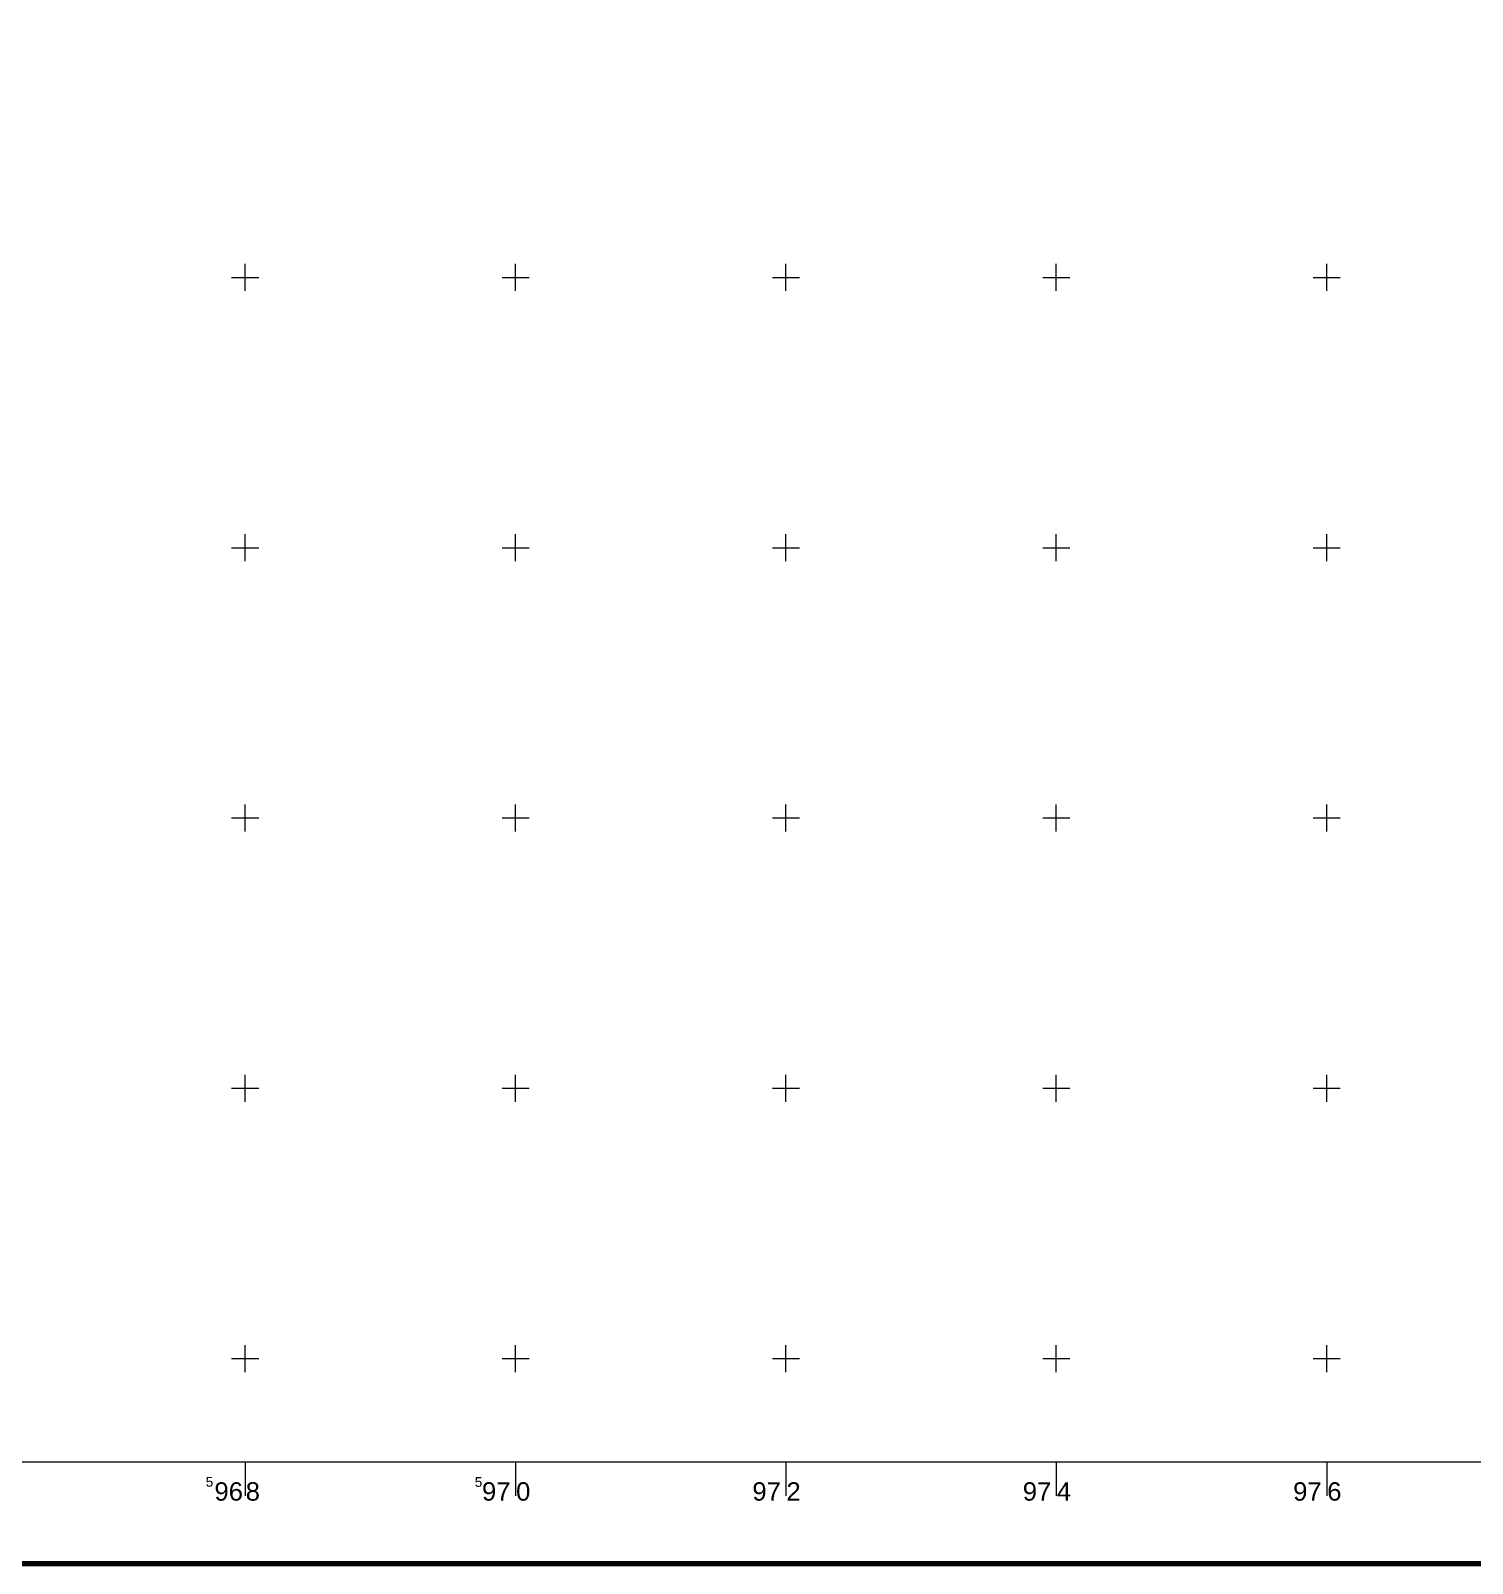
# Model space of a CAD drawing. Header units: millimetres. Extents: x 546597 to 607848, y 1180644 to 1193180.
# Drawn here: x 596641 to 597708, y 1180649 to 1181783 of the extents above; entities that cross this region are included whole.
import ezdxf
from ezdxf.enums import TextEntityAlignment as Align

# ---------------------------------------------------------------- set-up
doc = ezdxf.new("R2010")
doc.units = ezdxf.units.MM
doc.header["$MEASUREMENT"] = 0
doc.layers.get('0').update_dxf_attribs({"linetype": 'CONTINUOUS', "lineweight": 20})
doc.layers.add('KHUNG', color=2, linetype='CONTINUOUS', lineweight=120)
doc.layers.add('toa do', color=2, linetype='CONTINUOUS', lineweight=13)
doc.styles.add('txt', font='VNARIAL.TTF', dxfattribs={"height": 0.2})

# ---------------------------------------------------------------- blocks, each defined once
blk = doc.blocks.new('CROSS')
for p, q in [((-5, 0), (5, 0)), ((0, -5), (0, 5))]:
    blk.add_line(p, q)

msp = doc.modelspace()

# ---------------------------------------------------------------- linework, layer by layer
at = {"layer": 'KHUNG'}
msp.add_lwpolyline([(599742.6, 1188405.4), (595692.6, 1188405.4), (595692.6, 1180648.5), (599742.6, 1180648.5)], close=True, dxfattribs=at)
at = {"layer": 'toa do', "linetype": 'Continuous'}
for p, q in [((596800, 1180723.5), (596800, 1180698.5)), ((597000, 1180723.5), (597000, 1180698.5)), ((597200, 1180723.5), (597200, 1180698.5)), ((597400, 1180723.5), (597400, 1180698.5)), ((597600, 1180723.5), (597600, 1180698.5))]:
    msp.add_line(p, q, dxfattribs=at)
at = {"layer": 'toa do', "color": 7}
msp.add_lwpolyline([(591717.6, 1180723.5), (607767.6, 1180723.5), (607767.6, 1188330.4), (591717.6, 1188330.4)], close=True, dxfattribs=at)

# ---------------------------------------------------------------- block references
at = {"layer": 'toa do', "xscale": 2, "yscale": 2, "zscale": 2}
for p in [(596800, 1181600), (596800, 1181600), (597000, 1181600), (597000, 1181600), (597200, 1181600), (597200, 1181600), (597400, 1181600), (597400, 1181600), (597600, 1181600), (597600, 1181600), (596800, 1181400), (596800, 1181400), (597000, 1181400), (597000, 1181400), (597200, 1181400), (597200, 1181400), (597400, 1181400), (597400, 1181400), (597600, 1181400), (597600, 1181400), (596800, 1181200), (596800, 1181200), (597000, 1181200), (597000, 1181200), (597200, 1181200), (597200, 1181200), (597400, 1181200), (597400, 1181200), (597600, 1181200), (597600, 1181200), (596800, 1181000), (596800, 1181000), (597000, 1181000), (597000, 1181000), (597200, 1181000), (597200, 1181000), (597400, 1181000), (597400, 1181000), (597600, 1181000), (597600, 1181000), (596800, 1180800), (596800, 1180800), (597000, 1180800), (597000, 1180800), (597200, 1180800), (597200, 1180800), (597400, 1180800), (597400, 1180800), (597600, 1180800), (597600, 1180800)]:
    msp.add_blockref('CROSS', p, dxfattribs=at)

# ---------------------------------------------------------------- texts
at = {"layer": 'toa do', "linetype": 'Continuous', "style": 'txt'}
for s, height, p in [('5', 7.2, (596776.4, 1180712.4)), ('5', 7.2, (596975.4, 1180712.3)), ('96', 13.6, (596798.4, 1180708.5)), ('97', 13.6, (596996.3, 1180708.5)), ('97', 13.6, (597196.3, 1180708.5)), ('97', 13.6, (597396.3, 1180708.5)), ('97', 13.6, (597596.3, 1180708.5))]:
    msp.add_text(s, height=height, dxfattribs=at).set_placement(p, align=Align.TOP_RIGHT)
for s, p in [('8', (596800.4, 1180708.5)), ('0', (597000.4, 1180708.5)), ('2', (597200.4, 1180708.5)), ('4', (597400.4, 1180708.5)), ('6', (597600.4, 1180708.5))]:
    msp.add_text(s, height=13.6, dxfattribs=at).set_placement(p, align=Align.TOP_LEFT)

doc.saveas('drawing.dxf')
